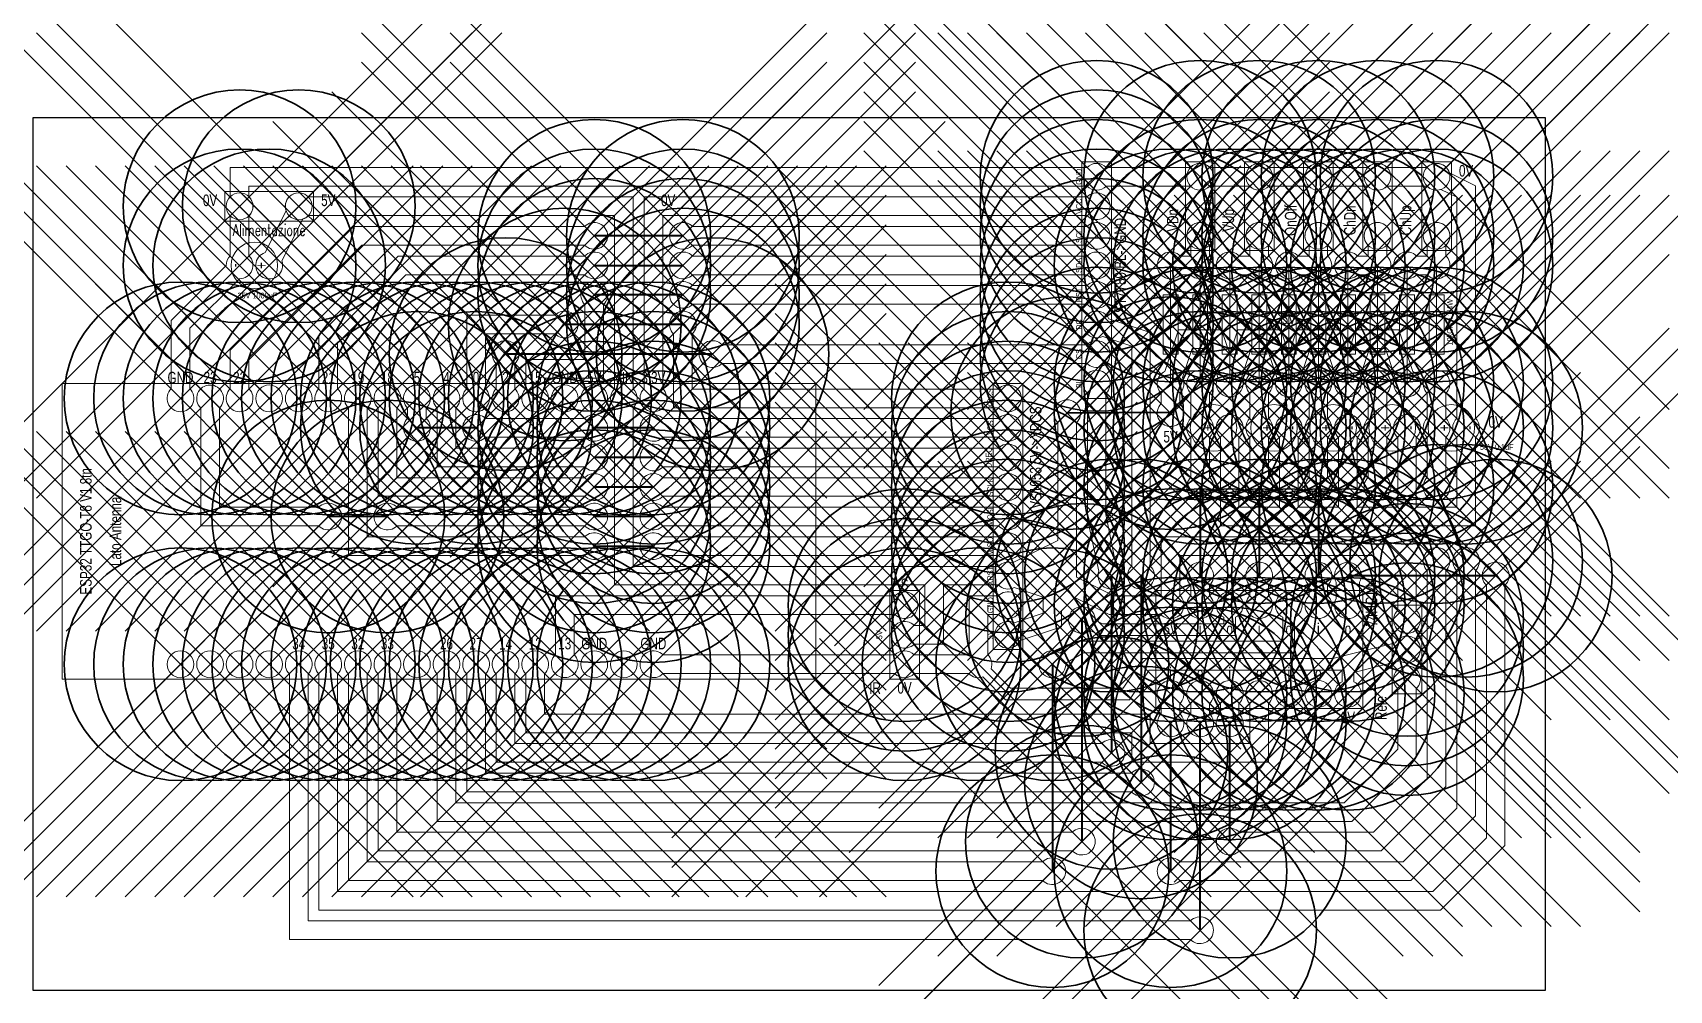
# Model space of a CAD drawing. Header units: millimetres. Extents: x 0 to 141, y 0 to 82.
import ezdxf

# ---------------------------------------------------------------- set-up
doc = ezdxf.new("R2010")
doc.units = ezdxf.units.MM
doc.header["$PDMODE"] = 35
doc.header["$PDSIZE"] = 20
for name, color, linetype, lineweight, true_color in [('anelli', 4, 'Continuous', 0, 0x00ffff), ('basetta', 178, 'Continuous', 25, 0x000000), ('componenti', 2, 'Continuous', 5, 0xffff00), ('fori', 1, 'Continuous', 35, 0xff0000), ('piste', 4, 'Continuous', 0, 0x00ffff), ('ponti', 5, 'Continuous', 40, 0x0000ff), ('testi', 178, 'Continuous', 25, 0x000000)]:
    doc.layers.add(name, color=color, linetype=linetype, lineweight=lineweight, true_color=true_color)
doc.styles.add('textstyle100', font='', dxfattribs={"width": 0.75})
doc.styles.add('textstyle101', font='', dxfattribs={"width": 0.75})
doc.styles.add('textstyle102', font='', dxfattribs={"width": 0.75})
doc.styles.add('textstyle103', font='', dxfattribs={"width": 0.75})
doc.styles.add('textstyle104', font='', dxfattribs={"width": 0.75})
doc.styles.add('textstyle11', font='', dxfattribs={"width": 0.75})
doc.styles.add('textstyle12', font='', dxfattribs={"width": 0.75})
doc.styles.add('textstyle13', font='', dxfattribs={"width": 0.75})
doc.styles.add('textstyle14', font='', dxfattribs={"width": 0.75})
doc.styles.add('textstyle15', font='', dxfattribs={"width": 0.75})
doc.styles.add('textstyle16', font='', dxfattribs={"width": 0.75})
doc.styles.add('textstyle17', font='', dxfattribs={"width": 0.75})
doc.styles.add('textstyle18', font='', dxfattribs={"width": 0.75})
doc.styles.add('textstyle19', font='', dxfattribs={"width": 0.75})
doc.styles.add('textstyle20', font='', dxfattribs={"width": 0.75})
doc.styles.add('textstyle21', font='', dxfattribs={"width": 0.75})
doc.styles.add('textstyle22', font='', dxfattribs={"width": 0.75})
doc.styles.add('textstyle23', font='', dxfattribs={"width": 0.75})
doc.styles.add('textstyle24', font='', dxfattribs={"width": 0.75})
doc.styles.add('textstyle25', font='', dxfattribs={"width": 0.75})
doc.styles.add('textstyle26', font='', dxfattribs={"width": 0.75})
doc.styles.add('textstyle27', font='', dxfattribs={"width": 0.75})
doc.styles.add('textstyle28', font='', dxfattribs={"width": 0.75})
doc.styles.add('textstyle29', font='', dxfattribs={"width": 0.75})
doc.styles.add('textstyle30', font='', dxfattribs={"width": 0.75})
doc.styles.add('textstyle31', font='', dxfattribs={"width": 0.75})
doc.styles.add('textstyle32', font='', dxfattribs={"width": 0.75})
doc.styles.add('textstyle33', font='', dxfattribs={"width": 0.75})
doc.styles.add('textstyle34', font='', dxfattribs={"width": 0.75})
doc.styles.add('textstyle35', font='', dxfattribs={"width": 0.75})
doc.styles.add('textstyle36', font='', dxfattribs={"width": 0.75})
doc.styles.add('textstyle37', font='', dxfattribs={"width": 0.75})
doc.styles.add('textstyle38', font='', dxfattribs={"width": 0.75})
doc.styles.add('textstyle39', font='', dxfattribs={"width": 0.75})
doc.styles.add('textstyle40', font='', dxfattribs={"width": 0.75})
doc.styles.add('textstyle41', font='', dxfattribs={"width": 0.75})
doc.styles.add('textstyle42', font='', dxfattribs={"width": 0.75})
doc.styles.add('textstyle43', font='', dxfattribs={"width": 0.75})
doc.styles.add('textstyle44', font='', dxfattribs={"width": 0.75})
doc.styles.add('textstyle45', font='', dxfattribs={"width": 0.75})
doc.styles.add('textstyle46', font='', dxfattribs={"width": 0.75})
doc.styles.add('textstyle47', font='', dxfattribs={"width": 0.75})
doc.styles.add('textstyle48', font='', dxfattribs={"width": 0.75})
doc.styles.add('textstyle49', font='', dxfattribs={"width": 0.75})
doc.styles.add('textstyle50', font='', dxfattribs={"width": 0.75})
doc.styles.add('textstyle51', font='', dxfattribs={"width": 0.75})
doc.styles.add('textstyle52', font='', dxfattribs={"width": 0.75})
doc.styles.add('textstyle53', font='', dxfattribs={"width": 0.75})
doc.styles.add('textstyle54', font='', dxfattribs={"width": 0.75})
doc.styles.add('textstyle55', font='', dxfattribs={"width": 0.75})
doc.styles.add('textstyle56', font='', dxfattribs={"width": 0.75})
doc.styles.add('textstyle57', font='', dxfattribs={"width": 0.75})
doc.styles.add('textstyle58', font='', dxfattribs={"width": 0.75})
doc.styles.add('textstyle59', font='standard', dxfattribs={"width": 0.75})
doc.styles.add('textstyle60', font='', dxfattribs={"width": 0.75})
doc.styles.add('textstyle61', font='', dxfattribs={"width": 0.75})
doc.styles.add('textstyle62', font='', dxfattribs={"width": 0.75})
doc.styles.add('textstyle63', font='', dxfattribs={"width": 0.75})
doc.styles.add('textstyle64', font='', dxfattribs={"width": 0.75})
doc.styles.add('textstyle65', font='', dxfattribs={"width": 0.75})
doc.styles.add('textstyle66', font='', dxfattribs={"width": 0.75})
doc.styles.add('textstyle67', font='', dxfattribs={"width": 0.75})
doc.styles.add('textstyle68', font='', dxfattribs={"width": 0.75})
doc.styles.add('textstyle69', font='', dxfattribs={"width": 0.75})
doc.styles.add('textstyle70', font='', dxfattribs={"width": 0.75})
doc.styles.add('textstyle71', font='', dxfattribs={"width": 0.75})
doc.styles.add('textstyle72', font='', dxfattribs={"width": 0.75})
doc.styles.add('textstyle73', font='', dxfattribs={"width": 0.75})
doc.styles.add('textstyle74', font='', dxfattribs={"width": 0.75})
doc.styles.add('textstyle75', font='', dxfattribs={"width": 0.75})
doc.styles.add('textstyle76', font='', dxfattribs={"width": 0.75})
doc.styles.add('textstyle77', font='', dxfattribs={"width": 0.75})
doc.styles.add('textstyle78', font='', dxfattribs={"width": 0.75})
doc.styles.add('textstyle79', font='', dxfattribs={"width": 0.75})
doc.styles.add('textstyle80', font='', dxfattribs={"width": 0.75})
doc.styles.add('textstyle81', font='', dxfattribs={"width": 0.75})
doc.styles.add('textstyle82', font='', dxfattribs={"width": 0.75})
doc.styles.add('textstyle83', font='', dxfattribs={"width": 0.75})
doc.styles.add('textstyle84', font='', dxfattribs={"width": 0.75})
doc.styles.add('textstyle85', font='', dxfattribs={"width": 0.75})
doc.styles.add('textstyle86', font='', dxfattribs={"width": 0.75})
doc.styles.add('textstyle87', font='', dxfattribs={"width": 0.75})
doc.styles.add('textstyle88', font='', dxfattribs={"width": 0.75})
doc.styles.add('textstyle89', font='', dxfattribs={"width": 0.75})
doc.styles.add('textstyle90', font='', dxfattribs={"width": 0.75})
doc.styles.add('textstyle91', font='', dxfattribs={"width": 0.75})
doc.styles.add('textstyle92', font='', dxfattribs={"width": 0.75})
doc.styles.add('textstyle93', font='', dxfattribs={"width": 0.75})
doc.styles.add('textstyle94', font='', dxfattribs={"width": 0.75})
doc.styles.add('textstyle95', font='', dxfattribs={"width": 0.75})
doc.styles.add('textstyle96', font='', dxfattribs={"width": 0.75})
doc.styles.add('textstyle97', font='', dxfattribs={"width": 0.75})
doc.styles.add('textstyle98', font='', dxfattribs={"width": 0.75})
doc.styles.add('textstyle99', font='', dxfattribs={"width": 0.75})
doc.styles.get('textstyle100').set_extended_font_data('Titr')
doc.styles.get('textstyle101').set_extended_font_data('Titr')
doc.styles.get('textstyle102').set_extended_font_data('Titr')
doc.styles.get('textstyle103').set_extended_font_data('Titr')
doc.styles.get('textstyle104').set_extended_font_data('Titr')
doc.styles.get('textstyle11').set_extended_font_data('textstyle59')
doc.styles.get('textstyle12').set_extended_font_data('textstyle63')
doc.styles.get('textstyle13').set_extended_font_data('textstyle11')
doc.styles.get('textstyle14').set_extended_font_data('textstyle15')
doc.styles.get('textstyle15').set_extended_font_data('textstyle15')
doc.styles.get('textstyle16').set_extended_font_data('textstyle15')
doc.styles.get('textstyle17').set_extended_font_data('textstyle15')
doc.styles.get('textstyle18').set_extended_font_data('textstyle15')
doc.styles.get('textstyle19').set_extended_font_data('textstyle15')
doc.styles.get('textstyle20').set_extended_font_data('textstyle15')
doc.styles.get('textstyle21').set_extended_font_data('textstyle12')
doc.styles.get('textstyle22').set_extended_font_data('textstyle12')
doc.styles.get('textstyle23').set_extended_font_data('textstyle15')
doc.styles.get('textstyle24').set_extended_font_data('textstyle15')
doc.styles.get('textstyle25').set_extended_font_data('textstyle15')
doc.styles.get('textstyle26').set_extended_font_data('textstyle15')
doc.styles.get('textstyle27').set_extended_font_data('textstyle15')
doc.styles.get('textstyle28').set_extended_font_data('textstyle15')
doc.styles.get('textstyle29').set_extended_font_data('textstyle15')
doc.styles.get('textstyle30').set_extended_font_data('textstyle15')
doc.styles.get('textstyle31').set_extended_font_data('textstyle12')
doc.styles.get('textstyle32').set_extended_font_data('textstyle13')
doc.styles.get('textstyle33').set_extended_font_data('textstyle14')
doc.styles.get('textstyle34').set_extended_font_data('textstyle15')
doc.styles.get('textstyle35').set_extended_font_data('textstyle16')
doc.styles.get('textstyle36').set_extended_font_data('textstyle17')
doc.styles.get('textstyle37').set_extended_font_data('textstyle18')
doc.styles.get('textstyle38').set_extended_font_data('textstyle19')
doc.styles.get('textstyle39').set_extended_font_data('textstyle20')
doc.styles.get('textstyle40').set_extended_font_data('textstyle21')
doc.styles.get('textstyle41').set_extended_font_data('textstyle22')
doc.styles.get('textstyle42').set_extended_font_data('textstyle23')
doc.styles.get('textstyle43').set_extended_font_data('textstyle24')
doc.styles.get('textstyle44').set_extended_font_data('textstyle25')
doc.styles.get('textstyle45').set_extended_font_data('textstyle26')
doc.styles.get('textstyle46').set_extended_font_data('textstyle27')
doc.styles.get('textstyle47').set_extended_font_data('textstyle28')
doc.styles.get('textstyle48').set_extended_font_data('textstyle29')
doc.styles.get('textstyle49').set_extended_font_data('textstyle30')
doc.styles.get('textstyle50').set_extended_font_data('textstyle31')
doc.styles.get('textstyle51').set_extended_font_data('textstyle32')
doc.styles.get('textstyle52').set_extended_font_data('textstyle33')
doc.styles.get('textstyle53').set_extended_font_data('textstyle34')
doc.styles.get('textstyle54').set_extended_font_data('textstyle35')
doc.styles.get('textstyle55').set_extended_font_data('textstyle37')
doc.styles.get('textstyle56').set_extended_font_data('textstyle38')
doc.styles.get('textstyle57').set_extended_font_data('textstyle39')
doc.styles.get('textstyle58').set_extended_font_data('textstyle40')
doc.styles.get('textstyle60').set_extended_font_data('textstyle41')
doc.styles.get('textstyle61').set_extended_font_data('textstyle41')
doc.styles.get('textstyle62').set_extended_font_data('textstyle43')
doc.styles.get('textstyle63').set_extended_font_data('textstyle44')
doc.styles.get('textstyle64').set_extended_font_data('textstyle44')
doc.styles.get('textstyle65').set_extended_font_data('textstyle46')
doc.styles.get('textstyle66').set_extended_font_data('textstyle47')
doc.styles.get('textstyle67').set_extended_font_data('textstyle47')
doc.styles.get('textstyle68').set_extended_font_data('textstyle47')
doc.styles.get('textstyle69').set_extended_font_data('textstyle48')
doc.styles.get('textstyle70').set_extended_font_data('textstyle49')
doc.styles.get('textstyle71').set_extended_font_data('textstyle50')
doc.styles.get('textstyle72').set_extended_font_data('textstyle51')
doc.styles.get('textstyle73').set_extended_font_data('textstyle52')
doc.styles.get('textstyle74').set_extended_font_data('textstyle53')
doc.styles.get('textstyle75').set_extended_font_data('textstyle55')
doc.styles.get('textstyle76').set_extended_font_data('textstyle56')
doc.styles.get('textstyle77').set_extended_font_data('textstyle57')
doc.styles.get('textstyle78').set_extended_font_data('textstyle58')
doc.styles.get('textstyle79').set_extended_font_data('textstyle59')
doc.styles.get('textstyle80').set_extended_font_data('textstyle60')
doc.styles.get('textstyle81').set_extended_font_data('textstyle61')
doc.styles.get('textstyle82').set_extended_font_data('textstyle62')
doc.styles.get('textstyle83').set_extended_font_data('textstyle63')
doc.styles.get('textstyle84').set_extended_font_data('Titr')
doc.styles.get('textstyle85').set_extended_font_data('Titr')
doc.styles.get('textstyle86').set_extended_font_data('Titr')
doc.styles.get('textstyle87').set_extended_font_data('Titr')
doc.styles.get('textstyle88').set_extended_font_data('Titr')
doc.styles.get('textstyle89').set_extended_font_data('Titr')
doc.styles.get('textstyle90').set_extended_font_data('Titr')
doc.styles.get('textstyle91').set_extended_font_data('Titr')
doc.styles.get('textstyle92').set_extended_font_data('Titr')
doc.styles.get('textstyle93').set_extended_font_data('Titr')
doc.styles.get('textstyle94').set_extended_font_data('Titr')
doc.styles.get('textstyle95').set_extended_font_data('Titr')
doc.styles.get('textstyle96').set_extended_font_data('Titr')
doc.styles.get('textstyle97').set_extended_font_data('Titr')
doc.styles.get('textstyle98').set_extended_font_data('Titr')
doc.styles.get('textstyle99').set_extended_font_data('Titr')

# ---------------------------------------------------------------- blocks, each defined once
blk = doc.blocks.new('Res')
at = {"layer": 'componenti'}
for p, q in [((0, 0), (0, -10.16)), ((-0.64, -2.54), (-0.64, -7.62)), ((0, -2.54), (-0.64, -2.54)), ((0, -2.54), (0.64, -2.54)), ((0.64, -2.54), (0.64, -7.62)), ((-0.64, -7.62), (0, -7.62)), ((0.64, -7.62), (0, -7.62))]:
    blk.add_line(p, q, dxfattribs=at)
at = {"layer": 'fori'}
blk.add_point((0, 0), dxfattribs=at)
blk = doc.blocks.new('Cond')
at = {"layer": 'componenti'}
blk.add_circle((0, 0), 2, dxfattribs=at)
at = {"layer": 'componenti', "char_height": 1, "width": 100, "attachment_point": 8, "rotation": 90}
for s, insert, style in [('+', (-0.12, 0), 'textstyle11'), ('-', (2, 0), 'textstyle12')]:
    blk.add_mtext(s, dxfattribs=dict(at, insert=insert, style=style))
blk = doc.blocks.new('HeadScrew5')
at = {"layer": 'componenti'}
for p, q in [((-1.27, 1.27), (1.27, 1.27)), ((-1.27, -6.35), (-1.27, 1.27)), ((-0.81, -0.81), (0.81, 0.81)), ((1.27, 1.27), (1.27, -6.35)), ((-0.81, -5.89), (0.81, -4.27)), ((1.27, -6.35), (-1.27, -6.35))]:
    blk.add_line(p, q, dxfattribs=at)
for centre in [(0, 0), (0, -5.08)]:
    blk.add_circle(centre, 1.15, dxfattribs=at)
at = {"layer": 'fori'}
for p in [(0, 0), (0, -5.08)]:
    blk.add_point(p, dxfattribs=at)

msp = doc.modelspace()

# ---------------------------------------------------------------- linework, layer by layer
at = {"layer": 'anelli', "flags": 128}
msp.add_lwpolyline([(39.84, 53.86), (39.84, 51.71, 2.470169), (41.44, 51.71), (41.44, 53.86, 2.470169), (39.84, 53.86)], format="xyb", dxfattribs=at)
at = {"layer": 'anelli'}
msp.add_lwpolyline([(99.53, 24.65), (99.53, 23.77, 2.470169), (101.13, 23.77), (101.13, 24.65, 2.470169), (99.53, 24.65)], format="xyb", dxfattribs=at)
for centre in [(20.32, 50.88), (22.86, 50.88), (45.72, 50.88), (48.26, 50.88), (12.7, 28.02), (15.24, 28.02), (17.78, 28.02), (20.32, 28.02), (33.02, 28.02), (48.26, 28.02), (50.8, 28.02), (107.95, 25.48), (110.49, 25.48)]:
    msp.add_circle(centre, 1.15, dxfattribs=at)
for centre, start, end in [((97.79, 52.15), 115.6443, 225.9208), ((97.79, 52.15), 314.0792, 27.4858), ((102.87, 52.15), 152.5142, 27.4858), ((107.95, 52.15), 152.5142, 27.4858), ((110.49, 52.15), 314.0792, 225.9208), ((113.03, 52.15), 152.5142, 27.4858), ((118.11, 52.15), 152.5142, 64.3557), ((97.79, 49.61), 134.0792, 45.9208), ((110.49, 48.34), 134.0792, 225.9208), ((110.49, 48.34), 314.0792, 45.9208), ((110.49, 43.26), 134.0792, 45.9208)]:
    msp.add_arc(centre, 1.15, start, end, dxfattribs=at)
at = {"layer": 'basetta'}
msp.add_line((0, 0), (0, 0), dxfattribs=at)
at = {"layer": 'basetta', "flags": 128}
msp.add_lwpolyline([(0, 0), (130, 0), (130, 75), (0, 75), (0, 0)], dxfattribs=at)
at = {"layer": 'componenti'}
for p, q in [((90.17, 71.2), (92.71, 71.2)), ((90.17, 50.88), (90.17, 71.2)), ((92.71, 71.2), (92.71, 50.88)), ((2.54, 52.15), (67.31, 52.15)), ((2.54, 26.75), (2.54, 52.15)), ((67.31, 52.15), (67.31, 26.75)), ((82.55, 52.15), (85.09, 52.15)), ((82.55, 29.29), (82.55, 52.15)), ((85.09, 52.15), (85.09, 29.29)), ((92.71, 50.88), (90.17, 50.88)), ((73.66, 34.37), (76.2, 34.37)), ((73.66, 26.75), (73.66, 34.37)), ((76.2, 34.37), (76.2, 26.75)), ((96.52, 34.37), (114.3, 34.37)), ((96.52, 24.21), (96.52, 34.37)), ((114.3, 34.37), (114.3, 24.21)), ((116.84, 33.1), (119.38, 33.1)), ((116.84, 25.48), (116.84, 33.1)), ((119.38, 33.1), (119.38, 25.48)), ((85.09, 29.29), (82.55, 29.29)), ((67.31, 26.75), (2.54, 26.75)), ((76.2, 26.75), (73.66, 26.75)), ((119.38, 25.48), (116.84, 25.48)), ((114.3, 24.21), (96.52, 24.21))]:
    msp.add_line(p, q, dxfattribs=at)
for centre in [(101.48, 48.34), (106.68, 48.34), (111.76, 48.34), (116.84, 48.34), (121.92, 48.34)]:
    msp.add_circle(centre, 2, dxfattribs=at)
at = {"layer": 'fori'}
for p in [(91.44, 69.93), (100.33, 69.93), (105.41, 69.93), (110.49, 69.93), (115.57, 69.93), (17.78, 67.39), (22.86, 67.39), (91.44, 67.39), (48.26, 64.85), (55.88, 64.85), (91.44, 64.85), (100.33, 64.85), (105.41, 64.85), (110.49, 64.85), (115.57, 64.85), (120.65, 64.85), (17.78, 62.31), (20.32, 62.31), (48.26, 62.31), (55.88, 62.31), (91.44, 62.31), (100.33, 62.31), (102.87, 62.31), (105.41, 62.31), (107.95, 62.31), (110.49, 62.31), (113.03, 62.31), (115.57, 62.31), (118.11, 62.31), (120.65, 62.31), (48.26, 59.77), (55.88, 59.77), (91.44, 59.77), (45.72, 57.23), (55.88, 57.23), (91.44, 57.23), (40.64, 54.69), (58.42, 54.69), (91.44, 54.69), (91.44, 52.15), (97.79, 52.15), (100.33, 52.15), (102.87, 52.15), (105.41, 52.15), (107.95, 52.15), (110.49, 52.15), (113.03, 52.15), (115.57, 52.15), (118.11, 52.15), (120.65, 52.15), (12.7, 50.88), (15.24, 50.88), (17.78, 50.88), (20.32, 50.88), (22.86, 50.88), (25.4, 50.88), (27.94, 50.88), (30.48, 50.88), (33.02, 50.88), (35.56, 50.88), (38.1, 50.88), (40.64, 50.88), (43.18, 50.88), (45.72, 50.88), (48.26, 50.88), (50.8, 50.88), (53.34, 50.88), (83.82, 50.88), (88.9, 49.61), (97.79, 49.61), (33.02, 48.34), (38.1, 48.34), (48.26, 48.34), (53.34, 48.34), (83.82, 48.34), (100.33, 48.34), (102.87, 48.34), (105.41, 48.34), (107.95, 48.34), (110.49, 48.34), (113.03, 48.34), (115.57, 48.34), (118.11, 48.34), (120.65, 48.34), (123.19, 48.34), (48.26, 45.8), (53.34, 45.8), (83.82, 45.8), (48.26, 43.26), (53.34, 43.26), (83.82, 43.26), (100.33, 43.26), (105.41, 43.26), (110.49, 43.26), (115.57, 43.26), (120.65, 43.26), (25.4, 40.72), (30.48, 40.72), (48.26, 40.72), (53.34, 40.72), (83.82, 40.72), (48.26, 38.18), (53.34, 38.18), (83.82, 38.18), (120.65, 36.91), (123.19, 36.91), (83.82, 35.64), (92.71, 35.64), (95.25, 35.64), (100.33, 35.64), (105.41, 35.64), (110.49, 35.64), (113.03, 35.64), (125.73, 35.64), (74.93, 33.1), (83.82, 33.1), (97.79, 33.1), (100.33, 33.1), (102.87, 33.1), (105.41, 33.1), (107.95, 33.1), (110.49, 33.1), (113.03, 33.1), (90.17, 31.83), (118.11, 31.83), (74.93, 30.56), (83.82, 30.56), (118.11, 29.29), (12.7, 28.02), (15.24, 28.02), (17.78, 28.02), (20.32, 28.02), (22.86, 28.02), (25.4, 28.02), (27.94, 28.02), (30.48, 28.02), (33.02, 28.02), (35.56, 28.02), (38.1, 28.02), (40.64, 28.02), (43.18, 28.02), (45.72, 28.02), (48.26, 28.02), (50.8, 28.02), (53.34, 28.02), (74.93, 28.02), (81.28, 28.02), (87.63, 28.02), (118.11, 26.75), (97.79, 25.48), (100.33, 25.48), (102.87, 25.48), (105.41, 25.48), (107.95, 25.48), (110.49, 25.48), (113.03, 25.48), (97.79, 22.94), (100.33, 22.94), (102.87, 22.94), (92.71, 20.4), (95.25, 17.86), (90.17, 12.78), (102.87, 12.78), (87.63, 10.24), (97.79, 10.24), (100.33, 5.16)]:
    msp.add_point(p, dxfattribs=at)
at = {"layer": 'piste'}
for p, q in [((98.48, 56.76), (97.29, 53.19)), ((102.18, 56.76), (98.48, 56.76)), ((102.87, 54.68), (102.18, 56.76)), ((103.56, 56.76), (102.87, 54.68)), ((107.26, 56.76), (103.56, 56.76)), ((107.95, 54.68), (107.26, 56.76)), ((108.64, 56.76), (107.95, 54.68)), ((112.34, 56.76), (108.64, 56.76)), ((113.03, 54.68), (112.34, 56.76)), ((113.72, 56.76), (113.03, 54.68)), ((117.42, 56.76), (113.72, 56.76)), ((118.61, 53.19), (117.42, 56.76)), ((99.64, 55.16), (98.81, 52.68)), ((101.02, 55.16), (99.64, 55.16)), ((101.85, 52.68), (101.02, 55.16)), ((104.72, 55.16), (103.89, 52.68)), ((106.1, 55.16), (104.72, 55.16)), ((106.93, 52.68), (106.1, 55.16)), ((109.8, 55.16), (108.97, 52.68)), ((111.18, 55.16), (109.8, 55.16)), ((112.01, 52.68), (111.18, 55.16)), ((114.88, 55.16), (114.05, 52.68)), ((116.26, 55.16), (114.88, 55.16)), ((117.09, 52.68), (116.26, 55.16)), ((96.99, 51.32), (96.99, 50.44)), ((98.59, 51.32), (98.59, 50.44)), ((109.69, 51.32), (109.69, 49.17)), ((111.29, 51.32), (111.29, 49.17)), ((109.69, 47.51), (109.69, 44.09)), ((111.29, 47.51), (111.29, 44.09)), ((82.08, 33.1), (82.08, 32.59)), ((42.35, 24.68), (42.38, 24.68))]:
    msp.add_line(p, q, dxfattribs=at)
at = {"layer": 'piste', "flags": 128}
for points in [[(16.98, 66.56, -0.423659), (16.98, 68.22), (16.98, 70.73), (90.61, 70.73, -0.423659), (92.27, 70.73), (99.5, 70.73, -0.423659), (101.16, 70.73), (104.58, 70.73, -0.423659), (106.24, 70.73), (109.66, 70.73, -0.423659), (111.32, 70.73), (114.74, 70.73, -0.423659), (116.4, 70.73), (119.82, 70.73, -0.568117), (121.75, 70.28), (123.99, 69.15), (123.99, 49.17, -0.423659), (123.99, 47.51), (123.99, 39.92), (118.11, 39.92), (113.03, 39.92), (107.95, 39.92), (102.07, 39.92), (102.07, 47.51, -2.470169), (103.67, 47.51), (103.67, 41.52), (107.15, 41.52), (107.15, 47.51, -2.470169), (108.75, 47.51), (108.75, 41.52), (112.23, 41.52), (112.23, 47.51, -2.470169), (113.83, 47.51), (113.83, 41.52), (117.31, 41.52), (117.31, 47.51, -2.470169), (118.91, 47.51), (118.91, 41.52), (122.39, 41.52), (122.39, 47.51, -0.423659), (122.39, 49.17), (122.39, 68.17), (121.03, 68.84, -0.292783), (119.82, 69.13), (116.4, 69.13, -0.423659), (114.74, 69.13), (111.32, 69.13, -0.423659), (109.66, 69.13), (106.24, 69.13, -0.423659), (104.58, 69.13), (101.16, 69.13, -0.423659), (99.5, 69.13), (92.27, 69.13, -0.423659), (90.61, 69.13), (18.58, 69.13), (18.58, 68.22, -0.423659), (18.58, 66.56), (18.58, 63.14, -0.679865), (17.76, 61.16), (13.5, 56.9), (13.5, 51.71, -2.470169), (11.9, 51.71), (11.9, 57.56), (16.63, 62.29, -0.207279), (16.98, 63.14), (16.98, 66.56)], [(92.52, 32.3), (89.57, 33.77), (88.43, 32.63), (88.43, 31.25), (84.86, 30.06, -2.470169), (84.35, 31.58), (86.83, 32.41), (86.83, 33.79), (84.35, 34.62, -0.331719), (82.99, 34.84), (78.27, 34.84), (78.27, 29.76), (75.76, 29.76, -2.470169), (75.76, 31.36), (76.67, 31.36), (76.67, 34.84), (50, 34.84), (50, 50.05, -0.423659), (50, 51.71), (50, 66.59), (23.69, 66.59, -0.124586), (23.21, 66.29), (21.41, 62.69, -2.470169), (19.97, 63.41), (21.77, 67.01, -0.804571), (23.69, 68.19), (51.6, 68.19), (51.6, 51.71, -0.423659), (51.6, 50.05), (51.6, 36.44), (82.99, 36.44, -0.292783), (84.2, 36.73), (88.1, 38.67), (88.1, 48.78, -2.470169), (89.7, 48.78), (89.7, 35.5), (92.9, 33.9), (96.99, 33.9), (96.99, 38.98), (115.9, 38.98), (118.91, 35.97), (118.91, 32.66, -2.470169), (117.31, 32.66), (117.31, 35.31), (115.24, 37.38), (98.59, 37.38), (98.59, 33.93, -1.016201), (96.96, 32.3), (92.52, 32.3)], [(52.54, 68.19), (90.61, 68.19, -2.470169), (90.61, 66.59), (54.14, 66.59), (54.14, 51.71, -2.470169), (52.54, 51.71), (52.54, 68.19)], [(28.27, 64.05), (18.58, 54.36), (18.58, 51.71, -2.470169), (16.98, 51.71), (16.98, 55.02), (27.61, 65.65), (47.43, 65.65, -2.470169), (47.43, 64.05), (28.27, 64.05)], [(56.71, 65.65, 2.470169), (56.71, 64.05), (90.61, 64.05, 2.470169), (90.61, 65.65), (56.71, 65.65)], [(24.6, 56.29), (24.6, 51.71, 2.470169), (26.2, 51.71), (26.2, 55.63), (32.08, 61.51), (47.43, 61.51, 2.470169), (47.43, 63.11), (31.42, 63.11), (24.6, 56.29)], [(56.71, 61.51, -2.470169), (56.71, 63.11), (90.61, 63.11, -2.470169), (90.61, 61.51), (56.71, 61.51)], [(47.46, 54.22), (47.46, 58.94, -2.470169), (49.06, 58.94), (49.06, 52.62), (43.98, 52.62), (43.98, 51.71, -2.470169), (42.38, 51.71), (42.38, 54.22), (47.46, 54.22)], [(56.71, 60.57, 2.470169), (56.71, 58.97), (90.61, 58.97, 2.470169), (90.61, 60.57), (56.71, 60.57)], [(37.3, 58.03), (37.3, 51.71, 2.470169), (38.9, 51.71), (38.9, 56.43), (44.89, 56.43, 2.470169), (44.89, 58.03), (37.3, 58.03)], [(55.08, 56.4, -2.470169), (56.68, 56.4), (56.68, 51.68), (82.99, 51.68, -2.470169), (82.99, 50.08), (55.08, 50.08), (55.08, 56.4)], [(59.25, 55.49, 2.470169), (59.25, 53.89), (90.61, 53.89, 2.470169), (90.61, 55.49), (59.25, 55.49)], [(16.04, 41.52), (16.04, 50.05, 2.470169), (14.44, 50.05), (14.44, 39.92), (24.57, 39.92, 2.470169), (24.57, 41.52), (16.04, 41.52)], [(27.14, 50.05, -2.470169), (28.74, 50.05), (28.74, 38.98), (47.43, 38.98, -2.470169), (47.43, 37.38), (27.14, 37.38), (27.14, 50.05)], [(31.28, 50.05, 2.470169), (29.68, 50.05), (29.68, 42.46), (47.43, 42.46, 2.470169), (47.43, 44.06), (31.28, 44.06), (31.28, 50.05)], [(33.82, 50.05, 2.470169), (32.22, 50.05), (32.22, 49.17, 2.470169), (33.82, 49.17), (33.82, 50.05)], [(47.43, 46.6, -2.470169), (47.43, 45), (34.76, 45), (34.76, 50.05, -2.470169), (36.36, 50.05), (36.36, 46.6), (47.43, 46.6)], [(38.93, 49.14, 2.470169), (38.93, 47.54), (47.43, 47.54, 2.470169), (47.43, 49.14), (38.93, 49.14)], [(54.17, 49.14, 2.470169), (54.17, 47.54), (82.99, 47.54, 2.470169), (82.99, 49.14), (54.17, 49.14)], [(54.17, 46.6, 2.470169), (54.17, 45), (82.99, 45, 2.470169), (82.99, 46.6), (54.17, 46.6)], [(54.17, 44.06, 2.470169), (54.17, 42.46), (82.99, 42.46, 2.470169), (82.99, 44.06), (54.17, 44.06)], [(47.43, 41.52, -2.470169), (47.43, 39.92), (31.31, 39.92, -2.470169), (31.31, 41.52), (47.43, 41.52)], [(54.17, 41.52, 2.470169), (54.17, 39.92), (82.99, 39.92, 2.470169), (82.99, 41.52), (54.17, 41.52)], [(54.17, 38.98, 2.470169), (54.17, 37.38), (82.99, 37.38, 2.470169), (82.99, 38.98), (54.17, 38.98)], [(46.52, 32.3), (46.52, 28.85, -2.470169), (44.92, 28.85), (44.92, 33.9), (74.1, 33.9, -2.470169), (74.1, 32.3), (46.52, 32.3)], [(75.76, 28.82, 0.423659), (74.1, 28.82), (54.17, 28.82, 2.470169), (54.17, 27.22), (74.1, 27.22, 0.423659), (75.76, 27.22), (80.45, 27.22, 0.29218), (81.66, 26.93), (83.61, 24.98), (94.25, 24.98), (95.94, 27.52), (112.53, 27.52), (112.53, 26.52, 4.371232), (113.53, 26.52), (113.53, 27.32), (117.5, 28.31, 2.470169), (117.11, 29.87), (111.73, 28.52), (95.41, 28.52), (93.71, 25.98), (84.03, 25.98), (82.37, 27.64, 0.29218), (82.08, 28.85), (82.08, 32.3), (82.99, 32.3, 2.470169), (82.99, 33.9), (80.48, 33.9), (80.48, 28.82), (75.76, 28.82)]]:
    msp.add_lwpolyline(points, format="xyb", dxfattribs=at)
at = {"layer": 'piste'}
for points in [[(99.53, 63.11), (98.62, 63.11, 2.470169), (98.62, 61.51), (99.5, 61.51, 1.016201), (101.13, 63.14), (101.13, 64.02, 2.470169), (99.53, 64.02), (99.53, 63.11)], [(103.7, 61.51, -2.470169), (103.7, 63.11), (104.61, 63.11), (104.61, 64.02, -2.470169), (106.21, 64.02), (106.21, 63.14, -1.016201), (104.58, 61.51), (103.7, 61.51)], [(109.69, 63.11), (108.78, 63.11, 2.470169), (108.78, 61.51), (109.66, 61.51, 1.016201), (111.29, 63.14), (111.29, 64.02, 2.470169), (109.69, 64.02), (109.69, 63.11)], [(114.77, 63.11), (113.86, 63.11, 2.470169), (113.86, 61.51), (114.74, 61.51, 1.016201), (116.37, 63.14), (116.37, 64.02, 2.470169), (114.77, 64.02), (114.77, 63.11)], [(119.85, 64.02, -2.470169), (121.45, 64.02), (121.45, 63.14, -1.016201), (119.82, 61.51), (118.94, 61.51, -2.470169), (118.94, 63.11), (119.85, 63.11), (119.85, 64.02)], [(94.45, 36.47, 2.470169), (96.05, 36.47), (96.05, 56.54), (92.48, 57.73, 2.470169), (91.97, 56.21), (94.45, 55.38), (94.45, 36.47)], [(90.64, 40.53), (91.62, 36.02, 2.470169), (93.06, 36.74), (92.24, 40.91), (92.24, 51.32, 2.470169), (90.64, 51.32), (90.64, 40.53)], [(99.53, 44.09, 2.470169), (101.13, 44.09), (101.13, 47.51, 0.423659), (101.13, 49.17), (101.13, 51.32, 2.470169), (99.53, 51.32), (99.53, 49.17, 0.423659), (99.53, 47.51), (99.53, 44.09)], [(106.21, 49.17, -0.423659), (106.21, 47.51), (106.21, 44.09, -2.470169), (104.61, 44.09), (104.61, 47.51, -0.423659), (104.61, 49.17), (104.61, 51.32, -2.470169), (106.21, 51.32), (106.21, 49.17)], [(114.77, 49.17, 0.423659), (114.77, 47.51), (114.77, 44.09, 2.470169), (116.37, 44.09), (116.37, 47.51, 0.423659), (116.37, 49.17), (116.37, 51.32, 2.470169), (114.77, 51.32), (114.77, 49.17)], [(121.45, 51.32, 2.470169), (119.85, 51.32), (119.85, 49.17, 0.423659), (119.85, 47.51), (119.85, 44.09, 2.470169), (121.45, 44.09), (121.45, 47.51, 0.423659), (121.45, 49.17), (121.45, 51.32)], [(118.44, 9.44), (123.99, 14.99), (123.99, 36.08, 2.470169), (122.39, 36.08), (122.39, 15.65), (117.78, 11.04), (98.62, 11.04, 2.470169), (98.62, 9.44), (118.44, 9.44)], [(115.24, 13.58), (119.85, 18.19), (119.85, 36.08, -2.470169), (121.45, 36.08), (121.45, 17.53), (115.9, 11.98), (103.7, 11.98, -2.470169), (103.7, 13.58), (115.24, 13.58)], [(120.32, 8.5), (124.93, 13.11), (124.93, 34.81, -2.470169), (126.53, 34.81), (126.53, 12.45), (120.98, 6.9), (24.6, 6.9), (24.6, 27.19, -2.470169), (26.2, 27.19), (26.2, 8.5), (120.32, 8.5)], [(99.53, 33.93, 2.470169), (101.13, 33.93), (101.13, 34.81, 2.470169), (99.53, 34.81), (99.53, 33.93)], [(104.61, 33.93, 2.470169), (106.21, 33.93), (106.21, 34.81, 2.470169), (104.61, 34.81), (104.61, 33.93)], [(109.69, 33.93, 2.470169), (111.29, 33.93), (111.29, 34.81, 2.470169), (109.69, 34.81), (109.69, 33.93)], [(112.03, 35.07, -1.717891), (114.03, 35.07), (114.03, 33.67, -1.717891), (112.03, 33.67), (112.03, 35.07)], [(88.27, 28.98, 4.371232), (88.78, 28.11), (90.31, 29.01), (108.45, 29.01), (108.45, 32.06, 4.371232), (107.45, 32.06), (107.45, 30.01), (90.03, 30.01), (88.27, 28.98)], [(91.93, 31.51), (91.32, 31.81, 4.371232), (90.87, 30.92), (91.7, 30.51), (103.37, 30.51), (103.37, 32.06, 4.371232), (102.37, 32.06), (102.37, 31.51), (91.93, 31.51)], [(22.06, 27.19, -2.470169), (23.66, 27.19), (23.66, 5.96), (99.5, 5.96, -2.470169), (99.5, 4.36), (22.06, 4.36), (22.06, 27.19)], [(27.14, 9.44), (86.8, 9.44, 2.470169), (86.8, 11.04), (28.74, 11.04), (28.74, 27.19, 2.470169), (27.14, 27.19), (27.14, 9.44)], [(31.28, 13.58), (89.34, 13.58, -2.470169), (89.34, 11.98), (29.68, 11.98), (29.68, 27.19, -2.470169), (31.28, 27.19), (31.28, 13.58)], [(36.36, 16.12), (36.36, 27.19, 2.470169), (34.76, 27.19), (34.76, 14.52), (113.36, 14.52), (118.91, 20.07), (118.91, 25.92, 2.470169), (117.31, 25.92), (117.31, 20.73), (112.7, 16.12), (36.36, 16.12)], [(37.3, 17.06), (37.3, 27.19, -2.470169), (38.9, 27.19), (38.9, 18.66), (94.42, 18.66, -2.470169), (94.42, 17.06), (37.3, 17.06)], [(91.88, 19.6, 2.470169), (91.88, 21.2), (41.44, 21.2), (41.44, 27.19, 2.470169), (39.84, 27.19), (39.84, 19.6), (91.88, 19.6)], [(96.05, 23.74), (96.05, 21.2), (104.61, 21.2), (104.61, 24.65, -2.470169), (106.21, 24.65), (106.21, 19.6), (94.45, 19.6), (94.45, 22.14), (42.38, 22.14), (42.38, 27.19, -2.470169), (43.98, 27.19), (43.98, 23.74), (96.05, 23.74)], [(96.99, 23.77, 2.470169), (98.59, 23.77), (98.59, 24.65, 2.470169), (96.99, 24.65), (96.99, 23.77)], [(102.07, 24.65, -2.470169), (103.67, 24.65), (103.67, 23.77, -2.470169), (102.07, 23.77), (102.07, 24.65)]]:
    msp.add_lwpolyline(points, format="xyb", dxfattribs=at)
at = {"layer": 'ponti'}
for p, q in [((55.88, 64.85), (48.26, 64.85)), ((48.26, 62.31), (55.88, 62.31)), ((55.88, 59.77), (48.26, 59.77)), ((55.88, 57.23), (45.72, 57.23)), ((58.42, 54.69), (40.64, 54.69)), ((97.79, 49.67), (88.9, 49.61)), ((38.1, 48.34), (33.02, 48.34)), ((53.34, 48.34), (48.26, 48.34)), ((53.34, 45.8), (48.26, 45.8)), ((53.34, 43.26), (48.26, 43.26)), ((100.33, 43.26), (100.33, 35.64)), ((105.41, 43.26), (105.41, 35.64)), ((110.49, 43.26), (110.49, 35.64)), ((120.65, 36.91), (115.57, 43.26)), ((123.19, 36.91), (120.65, 43.26)), ((30.48, 40.72), (25.4, 40.72)), ((53.34, 40.72), (48.26, 40.72)), ((48.26, 38.18), (53.34, 38.18)), ((92.71, 35.64), (92.71, 20.4)), ((95.25, 35.64), (95.25, 17.86)), ((113.03, 35.64), (125.73, 35.64)), ((90.17, 31.83), (90.17, 12.78)), ((87.63, 28.02), (87.63, 10.24)), ((97.79, 22.94), (97.79, 10.24)), ((100.33, 5.16), (100.33, 22.94)), ((102.87, 12.78), (102.87, 22.94))]:
    msp.add_line(p, q, dxfattribs=at)

# ---------------------------------------------------------------- block references
at = {"layer": 'componenti'}
for name, p in [('Res', (97.79, 62.31)), ('Res', (100.33, 62.31)), ('Res', (102.87, 62.31)), ('Res', (105.41, 62.31)), ('Res', (107.95, 62.31)), ('Res', (110.49, 62.31)), ('Res', (113.03, 62.31)), ('Res', (115.57, 62.31)), ('Res', (118.11, 62.31)), ('Res', (120.65, 62.31)), ('HeadScrew5', (100.33, 69.93)), ('HeadScrew5', (105.41, 69.93)), ('HeadScrew5', (110.49, 69.93)), ('HeadScrew5', (115.57, 69.93)), ('HeadScrew5', (120.65, 69.93))]:
    msp.add_blockref(name, p, dxfattribs=at)
at = {"layer": 'componenti', "rotation": 90}
msp.add_blockref('HeadScrew5', (17.78, 67.39), dxfattribs=at)
at = {"layer": 'ponti', "rotation": 180}
msp.add_blockref('Cond', (19.05, 62.31), dxfattribs=at)

# ---------------------------------------------------------------- texts
at = {"layer": 'componenti', "char_height": 1, "width": 100, "attachment_point": 8, "rotation": 90}
for s, insert, style in [('+', (101.48, 48.34), 'textstyle75'), ('+', (106.56, 48.34), 'textstyle76'), ('-', (108.68, 48.34), 'textstyle80'), ('+', (111.64, 48.34), 'textstyle77'), ('-', (113.76, 48.34), 'textstyle81'), ('+', (116.72, 48.34), 'textstyle78'), ('-', (118.84, 48.34), 'textstyle82'), ('+', (121.8, 48.34), 'textstyle79'), ('-', (123.92, 48.34), 'textstyle83')]:
    msp.add_mtext(s, dxfattribs=dict(at, insert=insert, style=style))
at = {"layer": 'testi', "width": 100, "attachment_point": 8, "rotation": 90}
for s, insert, char_height, style in [('GND', (90.17, 69.93), 0.5, 'textstyle103'), ('VCC', (90.17, 67.39), 0.5, 'textstyle101'), ('OnOff', (108.63, 66.18), 1, 'textstyle72'), ('ST7789\\~BL->GND', (93.98, 62.31), 1, 'textstyle66'), ('VDn', (98.47, 66.18), 1, 'textstyle74'), ('VUp', (103.55, 66.18), 1, 'textstyle73'), ('ChDn', (113.71, 66.18), 1, 'textstyle71'), ('ChUp', (118.79, 66.18), 1, 'textstyle70'), ('SCL', (90.17, 64.85), 0.5, 'textstyle98'), ('SDA', (90.17, 62.31), 0.5, 'textstyle94'), ('RST', (90.17, 59.77), 0.5, 'textstyle90'), ('10kOhm 1/4W', (122.05, 57.43), 0.5, 'textstyle89'), ('DC', (90.17, 57.23), 0.5, 'textstyle99'), ('CS', (90.17, 54.69), 0.5, 'textstyle95'), ('BL', (90.17, 52.15), 0.5, 'textstyle91'), ('XDCS', (82.55, 50.88), 0.5, 'textstyle104'), ('VS1053\\~5V->XDCS', (86.71, 45.79), 1, 'textstyle65'), ('XCS', (82.55, 48.34), 0.5, 'textstyle102'), ('DREQ', (82.55, 45.8), 0.5, 'textstyle100'), ('ESP32 TTGO-T8 V1.8tn', (5.08, 39.45), 1, 'textstyle67'), ('SCLK', (82.55, 43.26), 0.5, 'textstyle96'), ('Lato Antenna', (7.62, 39.45), 1, 'textstyle68'), ('MOSI', (82.55, 40.72), 0.5, 'textstyle92'), ('MISO', (82.55, 38.18), 0.5, 'textstyle84'), ('XRST', (82.55, 35.64), 0.5, 'textstyle97'), ('74HC14', (115.57, 33.1), 1, 'textstyle39'), ('GND', (82.55, 33.1), 0.5, 'textstyle93'), ('5V', (73.02, 30.56), 0.5, 'textstyle86'), ('5V', (82.55, 30.56), 0.5, 'textstyle85'), ('Rele', (116.39, 24.26), 1, 'textstyle69')]:
    msp.add_mtext(s, dxfattribs=dict(at, insert=insert, char_height=char_height, style=style))
at = {"layer": 'testi', "width": 100, "attachment_point": 8}
for s, insert, char_height, style in [('0V', (123.19, 69.93), 1, 'textstyle64'), ('0V', (15.24, 67.39), 1, 'textstyle58'), ('5V', (25.4, 67.39), 1, 'textstyle54'), ('0V', (54.61, 67.39), 1, 'textstyle62'), ('Alimentazione', (20.32, 64.85), 1, 'textstyle59'), ('35V 1000uF', (19.3, 59.46), 0.5, 'textstyle87'), ('5V', (107.95, 57.23), 1, 'textstyle57'), ('GND', (12.7, 52.15), 1, 'textstyle15'), ('23', (15.24, 52.15), 1, 'textstyle16'), ('22', (17.78, 52.15), 1, 'textstyle17'), ('21', (25.4, 52.15), 1, 'textstyle18'), ('19', (27.94, 52.15), 1, 'textstyle14'), ('18', (30.48, 52.15), 1, 'textstyle25'), ('5', (33.02, 52.15), 1, 'textstyle27'), ('4', (35.56, 52.15), 1, 'textstyle26'), ('0', (38.1, 52.15), 1, 'textstyle28'), ('2', (40.64, 52.15), 1, 'textstyle29'), ('15', (43.18, 52.15), 1, 'textstyle30'), ('GND', (45.72, 52.15), 1, 'textstyle19'), ('5V', (48.26, 52.15), 1, 'textstyle20'), ('VIN', (50.8, 52.15), 1, 'textstyle23'), ('3.3V', (53.34, 52.15), 1, 'textstyle24'), ('0V', (125.73, 48.34), 1, 'textstyle63'), ('5V', (97.79, 47.07), 1, 'textstyle53'), ('50V 0.1uF', (125.82, 46.44), 0.5, 'textstyle88'), ('S', (74.93, 34.37), 1, 'textstyle61'), ('5V', (97.79, 30.56), 1, 'textstyle52'), ('i', (100.33, 30.56), 1, 'textstyle43'), ('o', (102.87, 30.56), 1, 'textstyle49'), ('i', (105.41, 30.56), 1, 'textstyle44'), ('o', (107.95, 30.56), 1, 'textstyle50'), ('i', (110.49, 30.56), 1, 'textstyle45'), ('o', (113.03, 30.56), 1, 'textstyle51'), ('34', (22.86, 29.29), 1, 'textstyle13'), ('35', (25.4, 29.29), 1, 'textstyle33'), ('32', (27.94, 29.29), 1, 'textstyle34'), ('33', (30.48, 29.29), 1, 'textstyle35'), ('26', (35.56, 29.29), 1, 'textstyle36'), ('27', (38.1, 29.29), 1, 'textstyle37'), ('14', (40.64, 29.29), 1, 'textstyle38'), ('12', (43.18, 29.29), 1, 'textstyle31'), ('13', (45.72, 29.29), 1, 'textstyle32'), ('GND', (48.26, 29.29), 1, 'textstyle22'), ('GND', (53.34, 29.29), 1, 'textstyle21'), ('i', (97.79, 26.75), 1, 'textstyle40'), ('o', (100.33, 26.75), 1, 'textstyle46'), ('i', (102.87, 26.75), 1, 'textstyle41'), ('o', (105.41, 26.75), 1, 'textstyle47'), ('i', (107.95, 26.75), 1, 'textstyle42'), ('o', (110.49, 26.75), 1, 'textstyle48'), ('IR', (72.39, 25.48), 1, 'textstyle56'), ('0V', (74.93, 25.48), 1, 'textstyle60'), ('0V', (113.03, 22.94), 1, 'textstyle55')]:
    msp.add_mtext(s, dxfattribs=dict(at, insert=insert, char_height=char_height, style=style))

doc.saveas('drawing.dxf')
